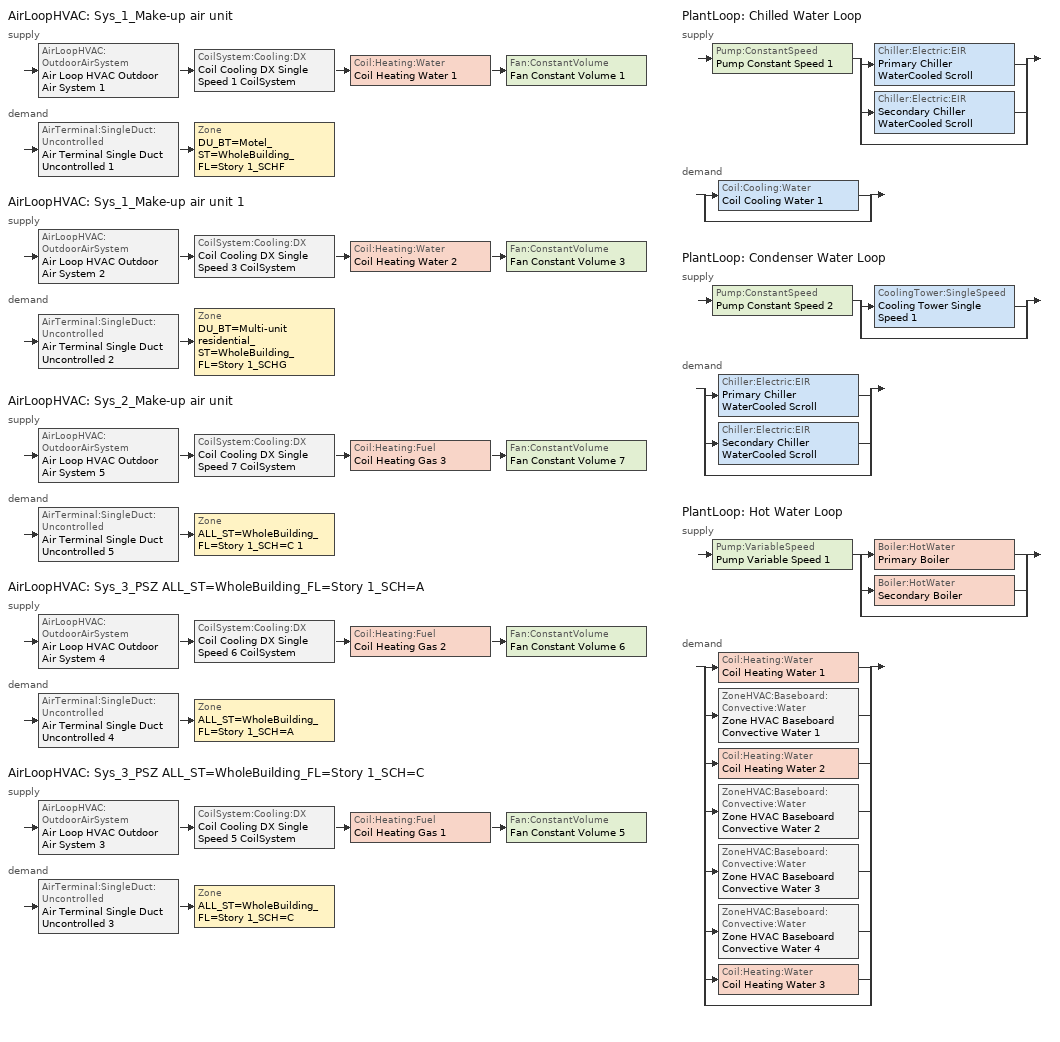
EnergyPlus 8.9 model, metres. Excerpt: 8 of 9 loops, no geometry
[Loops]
AirLoopHVAC 'Sys_1_Make-up air unit'
 supply: AirLoopHVAC:OutdoorAirSystem 'Air Loop HVAC Outdoor Air System 1' > CoilSystem:Cooling:DX 'Coil Cooling DX Single Speed 1 CoilSystem' > Coil:Heating:Water 'Coil Heating Water 1' > Fan:ConstantVolume 'Fan Constant Volume 1'
 demand: AirTerminal:SingleDuct:Uncontrolled 'Air Terminal Single Duct Uncontrolled 1' > Zone 'DU_BT=Motel_ST=WholeBuilding_FL=Story 1_SCHF'
AirLoopHVAC 'Sys_1_Make-up air unit 1'
 supply: AirLoopHVAC:OutdoorAirSystem 'Air Loop HVAC Outdoor Air System 2' > CoilSystem:Cooling:DX 'Coil Cooling DX Single Speed 3 CoilSystem' > Coil:Heating:Water 'Coil Heating Water 2' > Fan:ConstantVolume 'Fan Constant Volume 3'
 demand: AirTerminal:SingleDuct:Uncontrolled 'Air Terminal Single Duct Uncontrolled 2' > Zone 'DU_BT=Multi-unit residential_ST=WholeBuilding_FL=Story 1_SCHG'
AirLoopHVAC 'Sys_2_Make-up air unit'
 supply: AirLoopHVAC:OutdoorAirSystem 'Air Loop HVAC Outdoor Air System 5' > CoilSystem:Cooling:DX 'Coil Cooling DX Single Speed 7 CoilSystem' > Coil:Heating:Fuel 'Coil Heating Gas 3' > Fan:ConstantVolume 'Fan Constant Volume 7'
 demand: AirTerminal:SingleDuct:Uncontrolled 'Air Terminal Single Duct Uncontrolled 5' > Zone 'ALL_ST=WholeBuilding_FL=Story 1_SCH=C 1'
AirLoopHVAC 'Sys_3_PSZ ALL_ST=WholeBuilding_FL=Story 1_SCH=A'
 supply: AirLoopHVAC:OutdoorAirSystem 'Air Loop HVAC Outdoor Air System 4' > CoilSystem:Cooling:DX 'Coil Cooling DX Single Speed 6 CoilSystem' > Coil:Heating:Fuel 'Coil Heating Gas 2' > Fan:ConstantVolume 'Fan Constant Volume 6'
 demand: AirTerminal:SingleDuct:Uncontrolled 'Air Terminal Single Duct Uncontrolled 4' > Zone 'ALL_ST=WholeBuilding_FL=Story 1_SCH=A'
AirLoopHVAC 'Sys_3_PSZ ALL_ST=WholeBuilding_FL=Story 1_SCH=C'
 supply: AirLoopHVAC:OutdoorAirSystem 'Air Loop HVAC Outdoor Air System 3' > CoilSystem:Cooling:DX 'Coil Cooling DX Single Speed 5 CoilSystem' > Coil:Heating:Fuel 'Coil Heating Gas 1' > Fan:ConstantVolume 'Fan Constant Volume 5'
 demand: AirTerminal:SingleDuct:Uncontrolled 'Air Terminal Single Duct Uncontrolled 3' > Zone 'ALL_ST=WholeBuilding_FL=Story 1_SCH=C'
PlantLoop 'Chilled Water Loop'
 supply: Pump:ConstantSpeed 'Pump Constant Speed 1' > split
  | Chiller:Electric:EIR 'Primary Chiller WaterCooled Scroll'
  | Chiller:Electric:EIR 'Secondary Chiller WaterCooled Scroll'
  | bypass
 demand: split
  | Coil:Cooling:Water 'Coil Cooling Water 1'
  | bypass
PlantLoop 'Condenser Water Loop'
 supply: Pump:ConstantSpeed 'Pump Constant Speed 2' > split
  | CoolingTower:SingleSpeed 'Cooling Tower Single Speed 1'
  | bypass
 demand: split
  | Chiller:Electric:EIR 'Primary Chiller WaterCooled Scroll'
  | Chiller:Electric:EIR 'Secondary Chiller WaterCooled Scroll'
  | bypass
PlantLoop 'Hot Water Loop'
 supply: Pump:VariableSpeed 'Pump Variable Speed 1' > split
  | Boiler:HotWater 'Primary Boiler'
  | Boiler:HotWater 'Secondary Boiler'
  | bypass
 demand: split
  | Coil:Heating:Water 'Coil Heating Water 1'
  | ZoneHVAC:Baseboard:Convective:Water 'Zone HVAC Baseboard Convective Water 1'
  | Coil:Heating:Water 'Coil Heating Water 2'
  | ZoneHVAC:Baseboard:Convective:Water 'Zone HVAC Baseboard Convective Water 2'
  | ZoneHVAC:Baseboard:Convective:Water 'Zone HVAC Baseboard Convective Water 3'
  | ZoneHVAC:Baseboard:Convective:Water 'Zone HVAC Baseboard Convective Water 4'
  | Coil:Heating:Water 'Coil Heating Water 3'
  | bypass
[ZoneControl:Thermostat] Control Object Type 1=ThermostatSetpoint:DualSetpoint
Name | Zone or ZoneList | Control Type Schedule | Control Name 1
ALL_ST=WholeBuilding_FL=Story 1_SCH=A Thermostat | ALL_ST=WholeBuilding_FL=Story 1_SCH=A | ALL_ST=WholeBuilding_FL=Story 1_SCH=A Thermostat Schedule | Office WholeBuilding Thermostat 3
ALL_ST=WholeBuilding_FL=Story 1_SCH=C Thermostat | ALL_ST=WholeBuilding_FL=Story 1_SCH=C | ALL_ST=WholeBuilding_FL=Story 1_SCH=C Thermostat Schedule | Motion picture theatre WholeBuilding Thermostat 3
ALL_ST=WholeBuilding_FL=Story 1_SCH=C 1 Thermostat | ALL_ST=WholeBuilding_FL=Story 1_SCH=C 1 | ALL_ST=WholeBuilding_FL=Story 1_SCH=C 1 Thermostat Schedule | Museum WholeBuilding Thermostat 3
DU_BT=Motel_ST=WholeBuilding_FL=Story 1_SCHF Thermostat | DU_BT=Motel_ST=WholeBuilding_FL=Story 1_SCHF | DU_BT=Motel_ST=WholeBuilding_FL=Story 1_SCHF Thermostat Schedule | Motel WholeBuilding Thermostat 3
DU_BT=Multi-unit residential_ST=WholeBuilding_FL=Story 1_SCHG Thermostat | DU_BT=Multi-unit residential_ST=WholeBuilding_FL=Story 1_SCHG | DU_BT=Multi-unit residential_ST=WholeBuilding_FL=Story 1_SCHG Thermostat Schedule | Multi-unit residential WholeBuilding Thermostat 3
[ThermostatSetpoint:DualSetpoint]
Name | Heating Setpoint Temperature Schedule | Cooling Setpoint Temperature Schedule
Office WholeBuilding Thermostat 3 | NECB-A-Thermostat Setpoint-Heating | NECB-A-Thermostat Setpoint-Cooling
Motion picture theatre WholeBuilding Thermostat 3; Museum WholeBuilding Thermostat 3 | NECB-C-Thermostat Setpoint-Heating | NECB-C-Thermostat Setpoint-Cooling
Motel WholeBuilding Thermostat 3 | NECB-F-Thermostat Setpoint-Heating | NECB-F-Thermostat Setpoint-Cooling
Multi-unit residential WholeBuilding Thermostat 3 | NECB-G-Thermostat Setpoint-Heating | NECB-G-Thermostat Setpoint-Cooling
[AirTerminal:SingleDuct:Uncontrolled] Availability Schedule=Always On Discrete; Maximum Air Flow Rate {m3/s}=AutoSize
Air Terminal Single Duct Uncontrolled 4; Air Terminal Single Duct Uncontrolled 3; Air Terminal Single Duct Uncontrolled 5; Air Terminal Single Duct Uncontrolled 1; Air Terminal Single Duct Uncontrolled 2
[ZoneHVAC:Baseboard:Convective:Water] Availability Schedule=Always On Discrete; Heating Design Capacity Method=HeatingDesignCapacity; Heating Design Capacity {W}=Autosize; Heating Design Capacity Per Floor Area {W/m2}=0; Fraction of Autosized Heating Design Capacity=0.8; U-Factor Times Area Value {W/K}=Autosize; Maximum Water Flow Rate {m3/s}=Autosize; Convergence Tolerance=0.001
Zone HVAC Baseboard Convective Water 4; Zone HVAC Baseboard Convective Water 3; Zone HVAC Baseboard Convective Water 1; Zone HVAC Baseboard Convective Water 2
[Zone equipment]
ALL_ST=WholeBuilding_FL=Story 1_SCH=A: Air Terminal Single Duct Uncontrolled 4, Zone HVAC Baseboard Convective Water 4
ALL_ST=WholeBuilding_FL=Story 1_SCH=C: Air Terminal Single Duct Uncontrolled 3, Zone HVAC Baseboard Convective Water 3
ALL_ST=WholeBuilding_FL=Story 1_SCH=C 1: Zone HVAC Four Pipe Fan Coil 1, Air Terminal Single Duct Uncontrolled 5
DU_BT=Motel_ST=WholeBuilding_FL=Story 1_SCHF: DU_BT=Motel_ST=WholeBuilding_FL=Story 1_SCHF PTAC, Zone HVAC Baseboard Convective Water 1, Air Terminal Single Duct Uncontrolled 1
DU_BT=Multi-unit residential_ST=WholeBuilding_FL=Story 1_SCHG: DU_BT=Multi-unit residential_ST=WholeBuilding_FL=Story 1_SCHG PTAC, Zone HVAC Baseboard Convective Water 2, Air Terminal Single Duct Uncontrolled 2
[Sizing:Zone] Zone Cooling Design Supply Air Temperature Input Method=SupplyAirTemperature; Zone Cooling Design Supply Air Temperature {C}=13; Zone Cooling Design Supply Air Temperature Difference {deltaC}=11.11; Zone Heating Design Supply Air Temperature Input Method=SupplyAirTemperature; Zone Heating Design Supply Air Temperature {C}=43; Zone Heating Design Supply Air Temperature Difference {deltaC}=11.11; Zone Cooling Design Supply Air Humidity Ratio {kgWater/kgDryAir}=0.0085; Zone Heating Design Supply Air Humidity Ratio {kgWater/kgDryAir}=0.008; Zone Heating Sizing Factor=1.3; Zone Cooling Sizing Factor=1.1; Cooling Design Air Flow Method=DesignDay; Cooling Design Air Flow Rate {m3/s}=0; Cooling Minimum Air Flow per Zone Floor Area {m3/s-m2}=0.000762; Cooling Minimum Air Flow {m3/s}=0; Cooling Minimum Air Flow Fraction=0; Heating Design Air Flow Method=DesignDay; Heating Design Air Flow Rate {m3/s}=0; Heating Maximum Air Flow per Zone Floor Area {m3/s-m2}=0.002032; Heating Maximum Air Flow {m3/s}=0.141576; Heating Maximum Air Flow Fraction=0.3; Account for Dedicated Outdoor Air System=No
Name | Design Specification Outdoor Air Object | Design Specification Zone Air Distribution Object
ALL_ST=WholeBuilding_FL=Story 1_SCH=A | Office WholeBuilding Ventilation | ALL_ST=WholeBuilding_FL=Story 1_SCH=A Design Spec Zone Air Dist
ALL_ST=WholeBuilding_FL=Story 1_SCH=C | Motion picture theatre WholeBuilding Ventilation | ALL_ST=WholeBuilding_FL=Story 1_SCH=C Design Spec Zone Air Dist
ALL_ST=WholeBuilding_FL=Story 1_SCH=C 1 | Museum WholeBuilding Ventilation | ALL_ST=WholeBuilding_FL=Story 1_SCH=C 1 Design Spec Zone Air Dist
DU_BT=Motel_ST=WholeBuilding_FL=Story 1_SCHF | Motel WholeBuilding Ventilation | DU_BT=Motel_ST=WholeBuilding_FL=Story 1_SCHF Design Spec Zone Air Dist
DU_BT=Multi-unit residential_ST=WholeBuilding_FL=Story 1_SCHG | Multi-unit residential WholeBuilding Ventilation | DU_BT=Multi-unit residential_ST=WholeBuilding_FL=Story 1_SCHG Design Spec Zone Air Dist
[DesignSpecification:ZoneAirDistribution] Zone Air Distribution Effectiveness in Cooling Mode=1; Zone Air Distribution Effectiveness in Heating Mode=1
ALL_ST=WholeBuilding_FL=Story 1_SCH=A Design Spec Zone Air Dist; ALL_ST=WholeBuilding_FL=Story 1_SCH=C Design Spec Zone Air Dist; ALL_ST=WholeBuilding_FL=Story 1_SCH=C 1 Design Spec Zone Air Dist; DU_BT=Motel_ST=WholeBuilding_FL=Story 1_SCHF Design Spec Zone Air Dist; DU_BT=Multi-unit residential_ST=WholeBuilding_FL=Story 1_SCHG Design Spec Zone Air Dist
[Controller:MechanicalVentilation] Availability Schedule=Always On Discrete; Demand Controlled Ventilation=No; System Outdoor Air Method=ZoneSum
Name | Zone Name 1 | Design Specification Outdoor Air Object Name 1 | Design Specification Zone Air Distribution Object Name 1
Controller Mechanical Ventilation 4 | ALL_ST=WholeBuilding_FL=Story 1_SCH=A | Office WholeBuilding Ventilation | ALL_ST=WholeBuilding_FL=Story 1_SCH=A Design Spec Zone Air Dist
Controller Mechanical Ventilation 3 | ALL_ST=WholeBuilding_FL=Story 1_SCH=C | Motion picture theatre WholeBuilding Ventilation | ALL_ST=WholeBuilding_FL=Story 1_SCH=C Design Spec Zone Air Dist
Controller Mechanical Ventilation 5 | ALL_ST=WholeBuilding_FL=Story 1_SCH=C 1 | Museum WholeBuilding Ventilation | ALL_ST=WholeBuilding_FL=Story 1_SCH=C 1 Design Spec Zone Air Dist
Controller Mechanical Ventilation 1 | DU_BT=Motel_ST=WholeBuilding_FL=Story 1_SCHF | Motel WholeBuilding Ventilation | DU_BT=Motel_ST=WholeBuilding_FL=Story 1_SCHF Design Spec Zone Air Dist
Controller Mechanical Ventilation 2 | DU_BT=Multi-unit residential_ST=WholeBuilding_FL=Story 1_SCHG | Multi-unit residential WholeBuilding Ventilation | DU_BT=Multi-unit residential_ST=WholeBuilding_FL=Story 1_SCHG Design Spec Zone Air Dist
[DesignSpecification:OutdoorAir] Outdoor Air Method=Sum; Outdoor Air Flow per Person {m3/s-person}=0; Outdoor Air Flow per Zone {m3/s}=0; Outdoor Air Flow Air Changes per Hour {1/hr}=0
Name | Outdoor Air Flow per Zone Floor Area {m3/s-m2}
Office WholeBuilding Ventilation; Motel WholeBuilding Ventilation | 0.00040132
Motion picture theatre WholeBuilding Ventilation | 0.00059944
Museum WholeBuilding Ventilation | 0.0004826
Multi-unit residential WholeBuilding Ventilation | 0.00034544
[Fan:ConstantVolume] Availability Schedule=Always On Discrete; Fan Total Efficiency=0.7; Maximum Flow Rate {m3/s}=AutoSize; Motor Efficiency=0.9; Motor In Airstream Fraction=1
Name | Pressure Rise {Pa}
Fan Constant Volume 8; Fan Constant Volume 1; Fan Constant Volume 3; Fan Constant Volume 7; Fan Constant Volume 6; Fan Constant Volume 5 | 250
Fan Constant Volume 2; Fan Constant Volume 4 | 640
[Coil:Cooling:Water]
Coil Cooling Water 1: Availability Schedule=Always On Discrete; Design Water Flow Rate {m3/s}=Autosize; Design Air Flow Rate {m3/s}=Autosize; Design Inlet Water Temperature {C}=Autosize; Design Inlet Air Temperature {C}=Autosize; Design Outlet Air Temperature {C}=Autosize; Design Inlet Air Humidity Ratio {kgWater/kgDryAir}=Autosize; Design Outlet Air Humidity Ratio {kgWater/kgDryAir}=Autosize; Type of Analysis=SimpleAnalysis; Heat Exchanger Configuration=CrossFlow
[Coil:Heating:Water] Availability Schedule=Always On Discrete; U-Factor Times Area Value {W/K}=Autosize; Maximum Water Flow Rate {m3/s}=Autosize; Performance Input Method=UFactorTimesAreaAndDesignWaterFlowRate; Rated Capacity {W}=Autosize; Rated Inlet Water Temperature {C}=82.2; Rated Inlet Air Temperature {C}=16.6; Rated Outlet Water Temperature {C}=71.1; Rated Outlet Air Temperature {C}=32.2; Rated Ratio for Air and Water Convection=0.5
Coil Heating Water 3; Coil Heating Water 1; Coil Heating Water 2
[ZoneHVAC:FourPipeFanCoil]
Zone HVAC Four Pipe Fan Coil 1: Availability Schedule=Always On Discrete; Capacity Control Method=ConstantFanVariableFlow; Maximum Supply Air Flow Rate {m3/s}=Autosize; Maximum Outdoor Air Flow Rate {m3/s}=Autosize; Supply Air Fan=Fan Constant Volume 8; Cooling Coil=Coil Cooling Water 1; Maximum Cold Water Flow Rate {m3/s}=Autosize; Heating Coil=Coil Heating Water 3; Maximum Hot Water Flow Rate {m3/s}=Autosize; Minimum Supply Air Temperature in Cooling Mode {C}=Autosize; Maximum Supply Air Temperature in Heating Mode {C}=Autosize
[ZoneHVAC:PackagedTerminalAirConditioner] Availability Schedule=Always On Discrete; Cooling Supply Air Flow Rate {m3/s}=Autosize; Heating Supply Air Flow Rate {m3/s}=Autosize; No Load Supply Air Flow Rate {m3/s}=Autosize; Cooling Outdoor Air Flow Rate {m3/s}=Autosize; Heating Outdoor Air Flow Rate {m3/s}=Autosize; No Load Outdoor Air Flow Rate {m3/s}=Autosize; Fan Placement=DrawThrough
Name | Supply Air Fan | Heating Coil | Cooling Coil
DU_BT=Motel_ST=WholeBuilding_FL=Story 1_SCHF PTAC | Fan Constant Volume 2 | Coil Heating Electric 1 | Coil Cooling DX Single Speed 2
DU_BT=Multi-unit residential_ST=WholeBuilding_FL=Story 1_SCHG PTAC | Fan Constant Volume 4 | Coil Heating Electric 2 | Coil Cooling DX Single Speed 4
[Coil:Heating:Electric] Availability Schedule=ON_OFF_ALWAYS_OFF; Efficiency=1; Nominal Capacity {W}=Autosize
Coil Heating Electric 1; Coil Heating Electric 2
[Coil:Cooling:DX:SingleSpeed] Gross Rated Total Cooling Capacity {W}=Autosize; Gross Rated Sensible Heat Ratio=Autosize; Gross Rated Cooling COP {W/W}=3; Rated Air Flow Rate {m3/s}=Autosize; Rated Evaporator Fan Power Per Volume Flow Rate {W/(m3/s)}=773.3; Condenser Type=AirCooled; Evaporative Condenser Effectiveness=0; Evaporative Condenser Air Flow Rate {m3/s}=Autosize; Evaporative Condenser Pump Rated Power Consumption {W}=Autosize; Crankcase Heater Capacity {W}=0; Maximum Outdoor Dry-Bulb Temperature for Crankcase Heater Operation {C}=0; Basin Heater Capacity {W/K}=0; Basin Heater Setpoint Temperature {C}=10
Name | Availability Schedule | Total Cooling Capacity Function of Temperature Curve | Total Cooling Capacity Function of Flow Fraction Curve | Energy Input Ratio Function of Temperature Curve | Energy Input Ratio Function of Flow Fraction Curve | Part Load Fraction Correlation Curve
Coil Cooling DX Single Speed 2 | Always On Discrete | Curve Biquadratic 3 | Curve Quadratic 3 | Curve Biquadratic 4 | Curve Quadratic 4 | Curve Cubic 2
Coil Cooling DX Single Speed 4 | Always On Discrete | Curve Biquadratic 7 | Curve Quadratic 7 | Curve Biquadratic 8 | Curve Quadratic 8 | Curve Cubic 4
Coil Cooling DX Single Speed 1 | Always On Discrete | Curve Biquadratic 1 | Curve Quadratic 1 | Curve Biquadratic 2 | Curve Quadratic 2 | Curve Cubic 1
Coil Cooling DX Single Speed 3 | Always On Discrete | Curve Biquadratic 5 | Curve Quadratic 5 | Curve Biquadratic 6 | Curve Quadratic 6 | Curve Cubic 3
Coil Cooling DX Single Speed 7 | tpfc_clg_availability | Curve Biquadratic 17 | Curve Quadratic 17 | Curve Biquadratic 18 | Curve Quadratic 18 | Curve Cubic 5
Coil Cooling DX Single Speed 6 | Always On Discrete | Curve Biquadratic 11 | Curve Quadratic 12 | Curve Biquadratic 12 | Curve Quadratic 13 | Curve Quadratic 14
Coil Cooling DX Single Speed 5 | Always On Discrete | Curve Biquadratic 9 | Curve Quadratic 9 | Curve Biquadratic 10 | Curve Quadratic 10 | Curve Quadratic 11
[AirLoopHVAC] Design Supply Air Flow Rate {m3/s}=AutoSize
Sys_1_Make-up air unit; Sys_1_Make-up air unit 1; Sys_2_Make-up air unit; Sys_3_PSZ ALL_ST=WholeBuilding_FL=Story 1_SCH=A; Sys_3_PSZ ALL_ST=WholeBuilding_FL=Story 1_SCH=C
[Sizing:System] Design Outdoor Air Flow Rate {m3/s}=Autosize; Central Heating Maximum System Air Flow Ratio=1; Preheat Design Temperature {C}=7; Preheat Design Humidity Ratio {kgWater/kgDryAir}=0.008; Precool Design Temperature {C}=13; Precool Design Humidity Ratio {kgWater/kgDryAir}=0.008; Central Cooling Design Supply Air Temperature {C}=13; Type of Zone Sum to Use=NonCoincident; Central Cooling Design Supply Air Humidity Ratio {kgWater/kgDryAir}=0.0085; Central Heating Design Supply Air Humidity Ratio {kgWater/kgDryAir}=0.008; Cooling Supply Air Flow Rate Method=DesignDay; Cooling Supply Air Flow Rate {m3/s}=0; Cooling Supply Air Flow Rate Per Floor Area {m3/s-m2}=0.00996765; Cooling Fraction of Autosized Cooling Supply Air Flow Rate=1; Cooling Supply Air Flow Rate Per Unit Cooling Capacity {m3/s-W}=3.94755e-05; Heating Supply Air Flow Rate Method=DesignDay; Heating Supply Air Flow Rate {m3/s}=0; Heating Supply Air Flow Rate Per Floor Area {m3/s-m2}=0.00996765; Heating Fraction of Autosized Heating Supply Air Flow Rate=1; Heating Fraction of Autosized Cooling Supply Air Flow Rate=1; Heating Supply Air Flow Rate Per Unit Heating Capacity {m3/s-W}=3.15882e-05; System Outdoor Air Method=ZoneSum; Zone Maximum Outdoor Air Fraction=1; Cooling Design Capacity Method=CoolingDesignCapacity; Cooling Design Capacity {W}=Autosize; Cooling Design Capacity Per Floor Area {W/m2}=234.7; Fraction of Autosized Cooling Design Capacity=1; Heating Design Capacity Method=HeatingDesignCapacity; Heating Design Capacity {W}=Autosize; Heating Design Capacity Per Floor Area {W/m2}=157; Fraction of Autosized Heating Design Capacity=1; Central Cooling Capacity Control Method=OnOff
Name | Type of Load to Size On | Central Heating Design Supply Air Temperature {C} | 100% Outdoor Air in Cooling | 100% Outdoor Air in Heating
Sys_1_Make-up air unit; Sys_1_Make-up air unit 1 | VentilationRequirement | 43 | Yes | Yes
Sys_2_Make-up air unit | Sensible | 13.1 | No | No
Sys_3_PSZ ALL_ST=WholeBuilding_FL=Story 1_SCH=A; Sys_3_PSZ ALL_ST=WholeBuilding_FL=Story 1_SCH=C | Sensible | 43 | No | No
[Controller:WaterCoil] Control Variable=Temperature; Action=Normal; Actuator Variable=Flow; Controller Convergence Tolerance {deltaC}=Autosize; Maximum Actuated Flow {m3/s}=Autosize; Minimum Actuated Flow {m3/s}=0
Controller Water Coil 1; Controller Water Coil 2
[Controller:OutdoorAir] Minimum Outdoor Air Flow Rate {m3/s}=Autosize; Maximum Outdoor Air Flow Rate {m3/s}=Autosize; Economizer Control Type=NoEconomizer; Economizer Control Action Type=ModulateFlow; Economizer Maximum Limit Dry-Bulb Temperature {C}=28; Economizer Maximum Limit Enthalpy {J/kg}=64000; Economizer Minimum Limit Dry-Bulb Temperature {C}=-100; Lockout Type=NoLockout; Minimum Limit Type=FixedMinimum; High Humidity Control=No; Control High Indoor Humidity Based on Outdoor Humidity Ratio=Yes; Heat Recovery Bypass Control Type=BypassWhenWithinEconomizerLimits
Name | Mechanical Ventilation Controller
Controller Outdoor Air 1 | Controller Mechanical Ventilation 1
Controller Outdoor Air 2 | Controller Mechanical Ventilation 2
Controller Outdoor Air 5 | Controller Mechanical Ventilation 5
Controller Outdoor Air 4 | Controller Mechanical Ventilation 4
Controller Outdoor Air 3 | Controller Mechanical Ventilation 3
[SetpointManager:MixedAir] Control Variable=Temperature
Node 29 OS Default SPM; Node 28 OS Default SPM; Node 27 OS Default SPM; Node 46 OS Default SPM; Node 45 OS Default SPM; Node 44 OS Default SPM; Node 114 OS Default SPM; Node 113 OS Default SPM; Node 112 OS Default SPM; Node 74 OS Default SPM; Node 73 OS Default SPM; Node 72 OS Default SPM; Node 61 OS Default SPM; Node 60 OS Default SPM; Node 59 OS Default SPM
[CoilSystem:Cooling:DX]
Name | Availability Schedule | Cooling Coil
Coil Cooling DX Single Speed 1 CoilSystem | Always On Discrete | Coil Cooling DX Single Speed 1
Coil Cooling DX Single Speed 3 CoilSystem | Always On Discrete | Coil Cooling DX Single Speed 3
Coil Cooling DX Single Speed 7 CoilSystem | tpfc_clg_availability | Coil Cooling DX Single Speed 7
Coil Cooling DX Single Speed 6 CoilSystem | Always On Discrete | Coil Cooling DX Single Speed 6
Coil Cooling DX Single Speed 5 CoilSystem | Always On Discrete | Coil Cooling DX Single Speed 5
[SetpointManager:Scheduled] Control Variable=Temperature
Name | Schedule
Setpoint Manager Scheduled 1 | Makeup-Air Unit Supply Air Temp
Setpoint Manager Scheduled 2 | Makeup-Air Unit Supply Air Temp 1
Setpoint Manager Scheduled 3 | CHW Temp
Setpoint Manager Scheduled 4 | CW Temp
[Coil:Heating:Fuel] Availability Schedule=Always On Discrete; Fuel Type=NaturalGas; Burner Efficiency=0.8; Nominal Capacity {W}=AutoSize; Parasitic Electric Load {W}=0; Parasitic Fuel Load {W}=0
Coil Heating Gas 3; Coil Heating Gas 2; Coil Heating Gas 1
[SetpointManager:SingleZone:Reheat] Control Variable=Temperature
Name | Minimum Supply Air Temperature {C} | Maximum Supply Air Temperature {C} | Control Zone
Setpoint Manager Single Zone Reheat 3 | 13.1 | 13 | ALL_ST=WholeBuilding_FL=Story 1_SCH=C 1
Setpoint Manager Single Zone Reheat 2 | 13 | 43 | ALL_ST=WholeBuilding_FL=Story 1_SCH=A
Setpoint Manager Single Zone Reheat 1 | 13 | 43 | ALL_ST=WholeBuilding_FL=Story 1_SCH=C
[PlantLoop] Fluid Type=Water; Maximum Loop Temperature {C}=100; Minimum Loop Temperature {C}=0; Maximum Loop Flow Rate {m3/s}=Autosize; Minimum Loop Flow Rate {m3/s}=0; Plant Loop Volume {m3}=Autocalculate; Load Distribution Scheme=Optimal; Plant Loop Demand Calculation Scheme=SingleSetpoint
Name | Plant Equipment Operation Scheme
Chilled Water Loop | Chilled Water Loop Operation Schemes
Condenser Water Loop | Condenser Water Loop Operation Schemes
Hot Water Loop | Hot Water Loop Operation Schemes
[Sizing:Plant] Sizing Option=NonCoincident; Zone Timesteps in Averaging Window=1; Coincident Sizing Factor Mode=None
Name | Loop Type | Design Loop Exit Temperature {C} | Loop Design Temperature Difference {deltaC}
Chilled Water Loop | Cooling | 7 | 6
Condenser Water Loop | Condenser | 29 | 6
Hot Water Loop | Heating | 82 | 16
[Pump:ConstantSpeed] Design Flow Rate {m3/s}=Autosize; Design Pump Head {Pa}=179352; Design Power Consumption {W}=Autosize; Motor Efficiency=0.9; Fraction of Motor Inefficiencies to Fluid Stream=0; Pump Control Type=Intermittent; Design Power Sizing Method=PowerPerFlowPerPressure; Design Electric Power per Unit Flow Rate {W/(m3/s)}=348701.1; Design Shaft Power per Unit Flow Rate per Unit Head=1.28205
Pump Constant Speed 1; Pump Constant Speed 2
[Chiller:Electric:EIR] Reference Capacity {W}=Autosize; Reference COP {W/W}=5.5; Reference Leaving Chilled Water Temperature {C}=6.67; Reference Entering Condenser Fluid Temperature {C}=29.4; Reference Chilled Water Flow Rate {m3/s}=Autosize; Reference Condenser Fluid Flow Rate {m3/s}=Autosize; Minimum Part Load Ratio=0.1; Maximum Part Load Ratio=1; Optimum Part Load Ratio=1; Minimum Unloading Ratio=0.2; Condenser Type=WaterCooled; Condenser Fan Power Ratio {W/W}=0; Fraction of Compressor Electric Consumption Rejected by Condenser=1; Leaving Chilled Water Lower Temperature Limit {C}=2; Chiller Flow Mode=NotModulated; Sizing Factor=1
Name | Cooling Capacity Function of Temperature Curve | Electric Input to Cooling Output Ratio Function of Temperature Curve | Electric Input to Cooling Output Ratio Function of Part Load Ratio Curve
Primary Chiller WaterCooled Scroll | Curve Biquadratic 13 | Curve Biquadratic 14 | Curve Quadratic 15
Secondary Chiller WaterCooled Scroll | Curve Biquadratic 15 | Curve Biquadratic 16 | Curve Quadratic 16
[PlantEquipmentOperationSchemes] Control Scheme Schedule Name 1=Always On Discrete
Name | Control Scheme Object Type 1 | Control Scheme Name 1
Chilled Water Loop Operation Schemes | PlantEquipmentOperation:CoolingLoad | Chilled Water Loop Cooling Operation Scheme
Condenser Water Loop Operation Schemes | PlantEquipmentOperation:CoolingLoad | Condenser Water Loop Cooling Operation Scheme
Hot Water Loop Operation Schemes | PlantEquipmentOperation:HeatingLoad | Hot Water Loop Heating Operation Scheme
[PlantEquipmentOperation:CoolingLoad] Load Range Lower Limit 1 {W}=0; Load Range Upper Limit 1 {W}=1000000000
Name | Range Equipment List Name 1
Chilled Water Loop Cooling Operation Scheme | Chilled Water Loop Cooling Equipment List
Condenser Water Loop Cooling Operation Scheme | Condenser Water Loop Cooling Equipment List
[PlantEquipmentList]
Chilled Water Loop Cooling Equipment List: Chiller:Electric:EIR, Primary Chiller WaterCooled Scroll, Chiller:Electric:EIR, Secondary Chiller WaterCooled Scroll
Condenser Water Loop Cooling Equipment List: CoolingTower:SingleSpeed, Cooling Tower Single Speed 1
Hot Water Loop Heating Equipment List: Boiler:HotWater, Primary Boiler, Boiler:HotWater, Secondary Boiler
[CoolingTower:SingleSpeed]
Cooling Tower Single Speed 1: Design Water Flow Rate {m3/s}=Autosize; Design Air Flow Rate {m3/s}=Autosize; Design Fan Power {W}=Autosize; Design U-Factor Times Area Value {W/K}=Autosize; Free Convection Air Flow Rate {m3/s}=Autosize; Free Convection Air Flow Rate Sizing Factor=0.1; Free Convection U-Factor Times Area Value {W/K}=Autosize; Free Convection U-Factor Times Area Value Sizing Factor=0.1; Performance Input Method=UFactorTimesAreaAndDesignWaterFlowRate; Heat Rejection Capacity and Nominal Capacity Sizing Ratio=1.25; Free Convection Capacity {W}=0; Free Convection Nominal Capacity Sizing Factor=0.1; Design Inlet Air Dry-Bulb Temperature {C}=24; Design Inlet Air Wet-Bulb Temperature {C}=24; Design Approach Temperature {deltaC}=5; Design Range Temperature {deltaC}=5; Basin Heater Capacity {W/K}=0; Basin Heater Setpoint Temperature {C}=2; Evaporation Loss Mode=LossFactor; Evaporation Loss Factor {percent/K}=0.2; Drift Loss Percent {percent}=0.008; Blowdown Calculation Mode=ConcentrationRatio; Blowdown Concentration Ratio=3; Capacity Control=FanCycling; Number of Cells=1; Cell Control=MinimalCell; Cell Minimum  Water Flow Rate Fraction=0.33; Cell Maximum Water Flow Rate Fraction=2.5; Sizing Factor=1
[Pump:VariableSpeed]
Pump Variable Speed 1: Design Maximum Flow Rate {m3/s}=Autosize; Design Pump Head {Pa}=179352; Design Power Consumption {W}=Autosize; Motor Efficiency=0.9; Fraction of Motor Inefficiencies to Fluid Stream=0; Coefficient 1 of the Part Load Performance Curve=0; Coefficient 2 of the Part Load Performance Curve=1; Coefficient 3 of the Part Load Performance Curve=0; Coefficient 4 of the Part Load Performance Curve=0; Design Minimum Flow Rate {m3/s}=0; Pump Control Type=Intermittent; Skin Loss Radiative Fraction=0.5; Design Power Sizing Method=PowerPerFlowPerPressure; Design Electric Power per Unit Flow Rate {W/(m3/s)}=348701.1; Design Shaft Power per Unit Flow Rate per Unit Head=1.28205; Design Minimum Flow Rate Fraction=0
[Boiler:HotWater] Fuel Type=NaturalGas; Nominal Capacity {W}=Autosize; Nominal Thermal Efficiency=0.8; Design Water Outlet Temperature {C}=82; Design Water Flow Rate {m3/s}=Autosize; Minimum Part Load Ratio=0; Maximum Part Load Ratio=1; Optimum Part Load Ratio=1; Water Outlet Upper Temperature Limit {C}=99; Boiler Flow Mode=ConstantFlow; Parasitic Electric Load {W}=0; Sizing Factor=1
Primary Boiler; Secondary Boiler
[SetpointManager:OutdoorAirReset]
Setpoint Manager Outdoor Air Reset 1: Control Variable=Temperature; Setpoint at Outdoor Low Temperature {C}=82; Outdoor Low Temperature {C}=-16; Setpoint at Outdoor High Temperature {C}=60; Outdoor High Temperature {C}=0
[PlantEquipmentOperation:HeatingLoad]
Hot Water Loop Heating Operation Scheme: Load Range Lower Limit 1 {W}=0; Load Range Upper Limit 1 {W}=1000000000; Range Equipment List Name 1=Hot Water Loop Heating Equipment List
[Schedule:Compact]
ALL_ST=WholeBuilding_FL=Story 1_SCH=A Thermostat Schedule; ALL_ST=WholeBuilding_FL=Story 1_SCH=C Thermostat Schedule; ALL_ST=WholeBuilding_FL=Story 1_SCH=C 1 Thermostat Schedule; DU_BT=Motel_ST=WholeBuilding_FL=Story 1_SCHF Thermostat Schedule; DU_BT=Multi-unit residential_ST=WholeBuilding_FL=Story 1_SCHG Thermostat Schedule: Through: 12/31, For: AllDays, Until: 24:00, 4
[Schedule:Day:Interval]
NECB-A-Thermostat Setpoint-Heating Sun|Hol Day; NECB-A-Thermostat Setpoint-Heating Sat Day: No, 24:00, 18
NECB-A-Thermostat Setpoint-Heating Default|Wkdy Day; NECB-A-Thermostat Setpoint-Heating Default: No, 06:00, 18, 07:00, 20, 21:00, 22, 24:00, 18
NECB-A-Thermostat Setpoint-Cooling Sun|Hol Day; NECB-A-Thermostat Setpoint-Cooling Sat Day: No, 24:00, 35
NECB-A-Thermostat Setpoint-Cooling Default|Wkdy Day; NECB-A-Thermostat Setpoint-Cooling Default: No, 06:00, 35, 21:00, 24, 24:00, 35
NECB-C-Thermostat Setpoint-Heating Sun|Hol Day: No, 09:00, 18, 10:00, 20, 19:00, 22, 24:00, 18
NECB-C-Thermostat Setpoint-Heating Default|Wkdy Day; NECB-C-Thermostat Setpoint-Heating Sat Day; NECB-C-Thermostat Setpoint-Heating Default: No, 07:00, 18, 08:00, 20, 21:00, 22, 24:00, 18
NECB-C-Thermostat Setpoint-Cooling Sun|Hol Day: No, 09:00, 35, 19:00, 24, 24:00, 35
NECB-C-Thermostat Setpoint-Cooling Default|Wkdy Day; NECB-C-Thermostat Setpoint-Cooling Sat Day; NECB-C-Thermostat Setpoint-Cooling Default: No, 07:00, 35, 21:00, 24, 24:00, 35
NECB-F-Thermostat Setpoint-Heating Sun|Hol Day; NECB-F-Thermostat Setpoint-Heating Default|Wkdy Day; NECB-F-Thermostat Setpoint-Heating Sat Day; NECB-F-Thermostat Setpoint-Heating Default; NECB-G-Thermostat Setpoint-Heating Sun|Hol Day; NECB-G-Thermostat Setpoint-Heating Default|Wkdy Day; NECB-G-Thermostat Setpoint-Heating Sat Day; NECB-G-Thermostat Setpoint-Heating Default: No, 01:00, 22, 07:00, 18, 08:00, 20, 24:00, 22
NECB-F-Thermostat Setpoint-Cooling Sun|Hol Day; NECB-F-Thermostat Setpoint-Cooling Default|Wkdy Day; NECB-F-Thermostat Setpoint-Cooling Sat Day; NECB-F-Thermostat Setpoint-Cooling Default; NECB-G-Thermostat Setpoint-Cooling Sun|Hol Day; NECB-G-Thermostat Setpoint-Cooling Default|Wkdy Day; NECB-G-Thermostat Setpoint-Cooling Sat Day; NECB-G-Thermostat Setpoint-Cooling Default: No, 24:00, 24
sunON_OFF_ALWAYS_OFF 1; wkdON_OFF_ALWAYS_OFF 1; satON_OFF_ALWAYS_OFF 1; Schedule Day 3: No, 01:00, 0, 02:00, 0, 03:00, 0, 04:00, 0, 05:00, 0, 06:00, 0, 07:00, 0, 08:00, 0, 09:00, 0, 10:00, 0, 11:00, 0, 12:00, 0, 13:00, 0, 14:00, 0, 15:00, 0, 16:00, 0, 17:00, 0, 18:00, 0, 19:00, 0, 20:00, 0, 21:00, 0, 22:00, 0, 23:00, 0, 24:00, 0
Makeup Air Unit Supply Air Temp Default; Makeup Air Unit Supply Air Temp Default 1: No, 24:00, 20
satCHW Temp 1; Schedule Day 6; sunCHW Temp 1; wkdCHW Temp 1: No, 01:00, 7, 02:00, 7, 03:00, 7, 04:00, 7, 05:00, 7, 06:00, 7, 07:00, 7, 08:00, 7, 09:00, 7, 10:00, 7, 11:00, 7, 12:00, 7, 13:00, 7, 14:00, 7, 15:00, 7, 16:00, 7, 17:00, 7, 18:00, 7, 19:00, 7, 20:00, 7, 21:00, 7, 22:00, 7, 23:00, 7, 24:00, 7
satCW Temp 1; Schedule Day 7; sunCW Temp 1; wkdCW Temp 1: No, 01:00, 29, 02:00, 29, 03:00, 29, 04:00, 29, 05:00, 29, 06:00, 29, 07:00, 29, 08:00, 29, 09:00, 29, 10:00, 29, 11:00, 29, 12:00, 29, 13:00, 29, 14:00, 29, 15:00, 29, 16:00, 29, 17:00, 29, 18:00, 29, 19:00, 29, 20:00, 29, 21:00, 29, 22:00, 29, 23:00, 29, 24:00, 29
Schedule Day 5; tpfc_clg_availability_sch_rule_day; tpfc_clg_availability_sch_rule_day 2: No, 24:00, 0
tpfc_clg_availability_sch_rule_day 1: No, 24:00, 1
[Schedule:Week:Daily]
NECB-A-Thermostat Setpoint-Heating Week Rule - Jan1-Dec31: NECB-A-Thermostat Setpoint-Heating Sun|Hol Day, NECB-A-Thermostat Setpoint-Heating Default|Wkdy Day, NECB-A-Thermostat Setpoint-Heating Default|Wkdy Day, NECB-A-Thermostat Setpoint-Heating Default|Wkdy Day, NECB-A-Thermostat Setpoint-Heating Default|Wkdy Day, NECB-A-Thermostat Setpoint-Heating Default|Wkdy Day, NECB-A-Thermostat Setpoint-Heating Sat Day, NECB-A-Thermostat Setpoint-Heating Default, NECB-A-Thermostat Setpoint-Heating Default, NECB-A-Thermostat Setpoint-Heating Default, NECB-A-Thermostat Setpoint-Heating Default, NECB-A-Thermostat Setpoint-Heating Default
NECB-A-Thermostat Setpoint-Cooling Week Rule - Jan1-Dec31: NECB-A-Thermostat Setpoint-Cooling Sun|Hol Day, NECB-A-Thermostat Setpoint-Cooling Default|Wkdy Day, NECB-A-Thermostat Setpoint-Cooling Default|Wkdy Day, NECB-A-Thermostat Setpoint-Cooling Default|Wkdy Day, NECB-A-Thermostat Setpoint-Cooling Default|Wkdy Day, NECB-A-Thermostat Setpoint-Cooling Default|Wkdy Day, NECB-A-Thermostat Setpoint-Cooling Sat Day, NECB-A-Thermostat Setpoint-Cooling Default, NECB-A-Thermostat Setpoint-Cooling Default, NECB-A-Thermostat Setpoint-Cooling Default, NECB-A-Thermostat Setpoint-Cooling Default, NECB-A-Thermostat Setpoint-Cooling Default
NECB-C-Thermostat Setpoint-Heating Week Rule - Jan1-Dec31: NECB-C-Thermostat Setpoint-Heating Sun|Hol Day, NECB-C-Thermostat Setpoint-Heating Default|Wkdy Day, NECB-C-Thermostat Setpoint-Heating Default|Wkdy Day, NECB-C-Thermostat Setpoint-Heating Default|Wkdy Day, NECB-C-Thermostat Setpoint-Heating Default|Wkdy Day, NECB-C-Thermostat Setpoint-Heating Default|Wkdy Day, NECB-C-Thermostat Setpoint-Heating Sat Day, NECB-C-Thermostat Setpoint-Heating Default, NECB-C-Thermostat Setpoint-Heating Default, NECB-C-Thermostat Setpoint-Heating Default, NECB-C-Thermostat Setpoint-Heating Default, NECB-C-Thermostat Setpoint-Heating Default
NECB-C-Thermostat Setpoint-Cooling Week Rule - Jan1-Dec31: NECB-C-Thermostat Setpoint-Cooling Sun|Hol Day, NECB-C-Thermostat Setpoint-Cooling Default|Wkdy Day, NECB-C-Thermostat Setpoint-Cooling Default|Wkdy Day, NECB-C-Thermostat Setpoint-Cooling Default|Wkdy Day, NECB-C-Thermostat Setpoint-Cooling Default|Wkdy Day, NECB-C-Thermostat Setpoint-Cooling Default|Wkdy Day, NECB-C-Thermostat Setpoint-Cooling Sat Day, NECB-C-Thermostat Setpoint-Cooling Default, NECB-C-Thermostat Setpoint-Cooling Default, NECB-C-Thermostat Setpoint-Cooling Default, NECB-C-Thermostat Setpoint-Cooling Default, NECB-C-Thermostat Setpoint-Cooling Default
NECB-F-Thermostat Setpoint-Heating Week Rule - Jan1-Dec31: NECB-F-Thermostat Setpoint-Heating Sun|Hol Day, NECB-F-Thermostat Setpoint-Heating Default|Wkdy Day, NECB-F-Thermostat Setpoint-Heating Default|Wkdy Day, NECB-F-Thermostat Setpoint-Heating Default|Wkdy Day, NECB-F-Thermostat Setpoint-Heating Default|Wkdy Day, NECB-F-Thermostat Setpoint-Heating Default|Wkdy Day, NECB-F-Thermostat Setpoint-Heating Sat Day, NECB-F-Thermostat Setpoint-Heating Default, NECB-F-Thermostat Setpoint-Heating Default, NECB-F-Thermostat Setpoint-Heating Default, NECB-F-Thermostat Setpoint-Heating Default, NECB-F-Thermostat Setpoint-Heating Default
NECB-F-Thermostat Setpoint-Cooling Week Rule - Jan1-Dec31: NECB-F-Thermostat Setpoint-Cooling Sun|Hol Day, NECB-F-Thermostat Setpoint-Cooling Default|Wkdy Day, NECB-F-Thermostat Setpoint-Cooling Default|Wkdy Day, NECB-F-Thermostat Setpoint-Cooling Default|Wkdy Day, NECB-F-Thermostat Setpoint-Cooling Default|Wkdy Day, NECB-F-Thermostat Setpoint-Cooling Default|Wkdy Day, NECB-F-Thermostat Setpoint-Cooling Sat Day, NECB-F-Thermostat Setpoint-Cooling Default, NECB-F-Thermostat Setpoint-Cooling Default, NECB-F-Thermostat Setpoint-Cooling Default, NECB-F-Thermostat Setpoint-Cooling Default, NECB-F-Thermostat Setpoint-Cooling Default
ON_OFF_ALWAYS_OFF Week Rule - Jan1-Dec31: sunON_OFF_ALWAYS_OFF 1, wkdON_OFF_ALWAYS_OFF 1, wkdON_OFF_ALWAYS_OFF 1, wkdON_OFF_ALWAYS_OFF 1, wkdON_OFF_ALWAYS_OFF 1, wkdON_OFF_ALWAYS_OFF 1, satON_OFF_ALWAYS_OFF 1, Schedule Day 3, Schedule Day 3, Schedule Day 3, Schedule Day 3, Schedule Day 3
NECB-G-Thermostat Setpoint-Heating Week Rule - Jan1-Dec31: NECB-G-Thermostat Setpoint-Heating Sun|Hol Day, NECB-G-Thermostat Setpoint-Heating Default|Wkdy Day, NECB-G-Thermostat Setpoint-Heating Default|Wkdy Day, NECB-G-Thermostat Setpoint-Heating Default|Wkdy Day, NECB-G-Thermostat Setpoint-Heating Default|Wkdy Day, NECB-G-Thermostat Setpoint-Heating Default|Wkdy Day, NECB-G-Thermostat Setpoint-Heating Sat Day, NECB-G-Thermostat Setpoint-Heating Default, NECB-G-Thermostat Setpoint-Heating Default, NECB-G-Thermostat Setpoint-Heating Default, NECB-G-Thermostat Setpoint-Heating Default, NECB-G-Thermostat Setpoint-Heating Default
NECB-G-Thermostat Setpoint-Cooling Week Rule - Jan1-Dec31: NECB-G-Thermostat Setpoint-Cooling Sun|Hol Day, NECB-G-Thermostat Setpoint-Cooling Default|Wkdy Day, NECB-G-Thermostat Setpoint-Cooling Default|Wkdy Day, NECB-G-Thermostat Setpoint-Cooling Default|Wkdy Day, NECB-G-Thermostat Setpoint-Cooling Default|Wkdy Day, NECB-G-Thermostat Setpoint-Cooling Default|Wkdy Day, NECB-G-Thermostat Setpoint-Cooling Sat Day, NECB-G-Thermostat Setpoint-Cooling Default, NECB-G-Thermostat Setpoint-Cooling Default, NECB-G-Thermostat Setpoint-Cooling Default, NECB-G-Thermostat Setpoint-Cooling Default, NECB-G-Thermostat Setpoint-Cooling Default
CHW Temp Week Rule - Jan1-Dec31: sunCHW Temp 1, wkdCHW Temp 1, wkdCHW Temp 1, wkdCHW Temp 1, wkdCHW Temp 1, wkdCHW Temp 1, satCHW Temp 1, Schedule Day 6, Schedule Day 6, Schedule Day 6, Schedule Day 6, Schedule Day 6
CW Temp Week Rule - Jan1-Dec31: sunCW Temp 1, wkdCW Temp 1, wkdCW Temp 1, wkdCW Temp 1, wkdCW Temp 1, wkdCW Temp 1, satCW Temp 1, Schedule Day 7, Schedule Day 7, Schedule Day 7, Schedule Day 7, Schedule Day 7
Makeup-Air Unit Supply Air Temp Week Rule - Jan1-Dec31: Makeup Air Unit Supply Air Temp Default, Makeup Air Unit Supply Air Temp Default, Makeup Air Unit Supply Air Temp Default, Makeup Air Unit Supply Air Temp Default, Makeup Air Unit Supply Air Temp Default, Makeup Air Unit Supply Air Temp Default, Makeup Air Unit Supply Air Temp Default, Makeup Air Unit Supply Air Temp Default, Makeup Air Unit Supply Air Temp Default, Makeup Air Unit Supply Air Temp Default, Makeup Air Unit Supply Air Temp Default, Makeup Air Unit Supply Air Temp Default
Makeup-Air Unit Supply Air Temp 1 Week Rule - Jan1-Dec31: Makeup Air Unit Supply Air Temp Default 1, Makeup Air Unit Supply Air Temp Default 1, Makeup Air Unit Supply Air Temp Default 1, Makeup Air Unit Supply Air Temp Default 1, Makeup Air Unit Supply Air Temp Default 1, Makeup Air Unit Supply Air Temp Default 1, Makeup Air Unit Supply Air Temp Default 1, Makeup Air Unit Supply Air Temp Default 1, Makeup Air Unit Supply Air Temp Default 1, Makeup Air Unit Supply Air Temp Default 1, Makeup Air Unit Supply Air Temp Default 1, Makeup Air Unit Supply Air Temp Default 1
tpfc_clg_availability Week Rule - Jan1-Jun24: tpfc_clg_availability_sch_rule_day, tpfc_clg_availability_sch_rule_day, tpfc_clg_availability_sch_rule_day, tpfc_clg_availability_sch_rule_day, tpfc_clg_availability_sch_rule_day, tpfc_clg_availability_sch_rule_day, tpfc_clg_availability_sch_rule_day, Schedule Day 5, Schedule Day 5, Schedule Day 5, Schedule Day 5, Schedule Day 5
tpfc_clg_availability Week Rule - Jun25-Jul1: tpfc_clg_availability_sch_rule_day, tpfc_clg_availability_sch_rule_day, tpfc_clg_availability_sch_rule_day, tpfc_clg_availability_sch_rule_day, tpfc_clg_availability_sch_rule_day, tpfc_clg_availability_sch_rule_day, tpfc_clg_availability_sch_rule_day 1, Schedule Day 5, Schedule Day 5, Schedule Day 5, Schedule Day 5, Schedule Day 5
tpfc_clg_availability Week Rule - Jul2-Oct28: tpfc_clg_availability_sch_rule_day 1, tpfc_clg_availability_sch_rule_day 1, tpfc_clg_availability_sch_rule_day 1, tpfc_clg_availability_sch_rule_day 1, tpfc_clg_availability_sch_rule_day 1, tpfc_clg_availability_sch_rule_day 1, tpfc_clg_availability_sch_rule_day 1, Schedule Day 5, Schedule Day 5, Schedule Day 5, Schedule Day 5, Schedule Day 5
tpfc_clg_availability Week Rule - Oct29-Nov4: tpfc_clg_availability_sch_rule_day 1, tpfc_clg_availability_sch_rule_day 1, tpfc_clg_availability_sch_rule_day 1, tpfc_clg_availability_sch_rule_day 2, tpfc_clg_availability_sch_rule_day 2, tpfc_clg_availability_sch_rule_day 2, tpfc_clg_availability_sch_rule_day 2, Schedule Day 5, Schedule Day 5, Schedule Day 5, Schedule Day 5, Schedule Day 5
tpfc_clg_availability Week Rule - Nov5-Dec31: tpfc_clg_availability_sch_rule_day 2, tpfc_clg_availability_sch_rule_day 2, tpfc_clg_availability_sch_rule_day 2, tpfc_clg_availability_sch_rule_day 2, tpfc_clg_availability_sch_rule_day 2, tpfc_clg_availability_sch_rule_day 2, tpfc_clg_availability_sch_rule_day 2, Schedule Day 5, Schedule Day 5, Schedule Day 5, Schedule Day 5, Schedule Day 5
[Schedule:Year]
NECB-A-Thermostat Setpoint-Heating: NECB-A-Thermostat Setpoint-Heating Week Rule - Jan1-Dec31, 1, 1, 12, 31
NECB-A-Thermostat Setpoint-Cooling: NECB-A-Thermostat Setpoint-Cooling Week Rule - Jan1-Dec31, 1, 1, 12, 31
NECB-C-Thermostat Setpoint-Heating: NECB-C-Thermostat Setpoint-Heating Week Rule - Jan1-Dec31, 1, 1, 12, 31
NECB-C-Thermostat Setpoint-Cooling: NECB-C-Thermostat Setpoint-Cooling Week Rule - Jan1-Dec31, 1, 1, 12, 31
NECB-F-Thermostat Setpoint-Heating: NECB-F-Thermostat Setpoint-Heating Week Rule - Jan1-Dec31, 1, 1, 12, 31
NECB-F-Thermostat Setpoint-Cooling: NECB-F-Thermostat Setpoint-Cooling Week Rule - Jan1-Dec31, 1, 1, 12, 31
ON_OFF_ALWAYS_OFF: ON_OFF_ALWAYS_OFF Week Rule - Jan1-Dec31, 1, 1, 12, 31
NECB-G-Thermostat Setpoint-Heating: NECB-G-Thermostat Setpoint-Heating Week Rule - Jan1-Dec31, 1, 1, 12, 31
NECB-G-Thermostat Setpoint-Cooling: NECB-G-Thermostat Setpoint-Cooling Week Rule - Jan1-Dec31, 1, 1, 12, 31
CHW Temp: CHW Temp Week Rule - Jan1-Dec31, 1, 1, 12, 31
CW Temp: CW Temp Week Rule - Jan1-Dec31, 1, 1, 12, 31
Makeup-Air Unit Supply Air Temp: Makeup-Air Unit Supply Air Temp Week Rule - Jan1-Dec31, 1, 1, 12, 31
Makeup-Air Unit Supply Air Temp 1: Makeup-Air Unit Supply Air Temp 1 Week Rule - Jan1-Dec31, 1, 1, 12, 31
tpfc_clg_availability: tpfc_clg_availability Week Rule - Jan1-Jun24, 1, 1, 6, 24, tpfc_clg_availability Week Rule - Jun25-Jul1, 6, 25, 7, 1, tpfc_clg_availability Week Rule - Jul2-Oct28, 7, 2, 10, 28, tpfc_clg_availability Week Rule - Oct29-Nov4, 10, 29, 11, 4, tpfc_clg_availability Week Rule - Nov5-Dec31, 11, 5, 12, 31
[Schedule:Constant]
Always On Discrete: Hourly Value=1
[Curve:Biquadratic]
Name | Coefficient1 Constant | Coefficient2 x | Coefficient3 x**2 | Coefficient4 y | Coefficient5 y**2 | Coefficient6 x*y | Minimum Value of x {BasedOnField A2} | Maximum Value of x {BasedOnField A2} | Minimum Value of y {BasedOnField A3} | Maximum Value of y {BasedOnField A3}
Curve Biquadratic 3; Curve Biquadratic 7; Curve Biquadratic 1; Curve Biquadratic 5; Curve Biquadratic 17 | 0.867905 | 0.0142459 | 0.000554364 | -0.00755748 | 3.3048e-05 | -0.000191808 | 13 | 24 | 24 | 46
Curve Biquadratic 4; Curve Biquadratic 8; Curve Biquadratic 2; Curve Biquadratic 6; Curve Biquadratic 18 | 0.116936 | 0.0284933 | -0.000411156 | 0.0214108 | 0.000161028 | -0.000679104 | 13 | 24 | 24 | 46
Curve Biquadratic 11; Curve Biquadratic 9 | 0.942588 | 0.00954335 | 0.00068377 | -0.0110427 | 5.249e-06 | -9.72e-06 | 17 | 22 | 13 | 46
Curve Biquadratic 12; Curve Biquadratic 10 | 0.342414 | 0.034885 | -0.0006237 | 0.00497722 | 0.000437951 | -0.000728028 | 17 | 22 | 13 | 46
Curve Biquadratic 13; Curve Biquadratic 15 | 1.02152 | 0.0370359 | 0.000233248 | -0.00389405 | -6.52536e-05 | -0.000268045 | 5 | 10 | 24 | 35
Curve Biquadratic 14; Curve Biquadratic 16 | 0.701769 | -0.00452016 | 0.00053311 | -0.00549821 | 0.000544579 | -0.000729032 | 5 | 10 | 24 | 35
[Curve:Quadratic]
Name | Coefficient1 Constant | Coefficient2 x | Coefficient3 x**2 | Minimum Value of x {BasedOnField A2} | Maximum Value of x {BasedOnField A2}
Curve Quadratic 3; Curve Quadratic 4; Curve Quadratic 7; Curve Quadratic 8; Curve Quadratic 1; Curve Quadratic 2; Curve Quadratic 5; Curve Quadratic 6; Curve Quadratic 17; Curve Quadratic 18 | 1 | 0 | 0 | 0 | 1
Curve Quadratic 12; Curve Quadratic 9 | 0.8 | 0.2 | 0 | 0.5 | 1.5
Curve Quadratic 13; Curve Quadratic 10 | 1.1552 | -0.1808 | 0.0256 | 0.5 | 1.5
Curve Quadratic 14; Curve Quadratic 11 | 0.85 | 0.15 | 0 | 0 | 1
Curve Quadratic 15; Curve Quadratic 16 | 0.0636912 | 0.584888 | 0.352803 | 0 | 1
[Curve:Cubic] Coefficient1 Constant=0.0277; Coefficient2 x=4.9151; Coefficient3 x**2=-8.184; Coefficient4 x**3=4.2702; Minimum Value of x {BasedOnField A2}=0.7; Maximum Value of x {BasedOnField A2}=1
Curve Cubic 2; Curve Cubic 4; Curve Cubic 1; Curve Cubic 3; Curve Cubic 5
